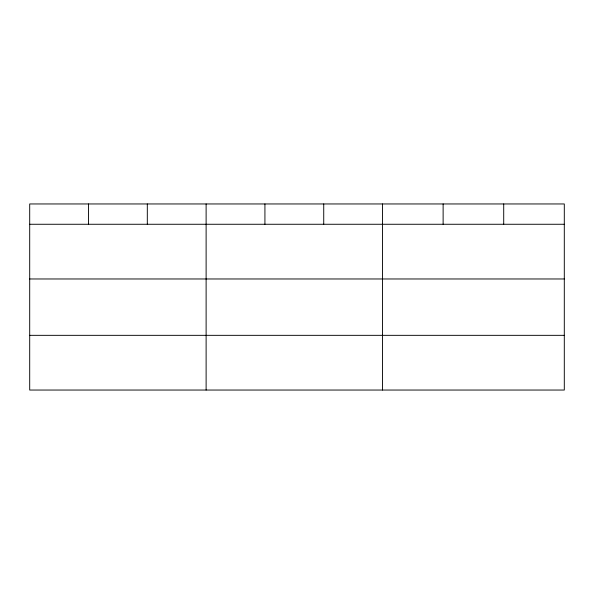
<?xml version="1.0" encoding="UTF-8"?>
<svg xmlns="http://www.w3.org/2000/svg" width="594" height="594" viewBox="0 0 594 594"><rect width="100%" height="100%" fill="white"/><g stroke="black" fill="none" stroke-linecap="round" stroke-linejoin="round"><path stroke-width="0.89" d="M564.3 278.972L564.3 203.957L29.7 203.957L29.7 390.043L564.3 390.043L564.3 278.972L29.7 278.972M29.7 224.265L564.3 224.265M29.7 335.335L564.3 335.335M503.712 203.957L503.712 224.265M443.124 203.957L443.124 224.265M382.536 203.957L382.536 390.043M323.73 203.957L323.73 224.265M264.924 203.957L264.924 224.265M206.118 203.957L206.118 390.043M147.312 203.957L147.312 224.265M88.506 203.957L88.506 224.265"/></g></svg>
